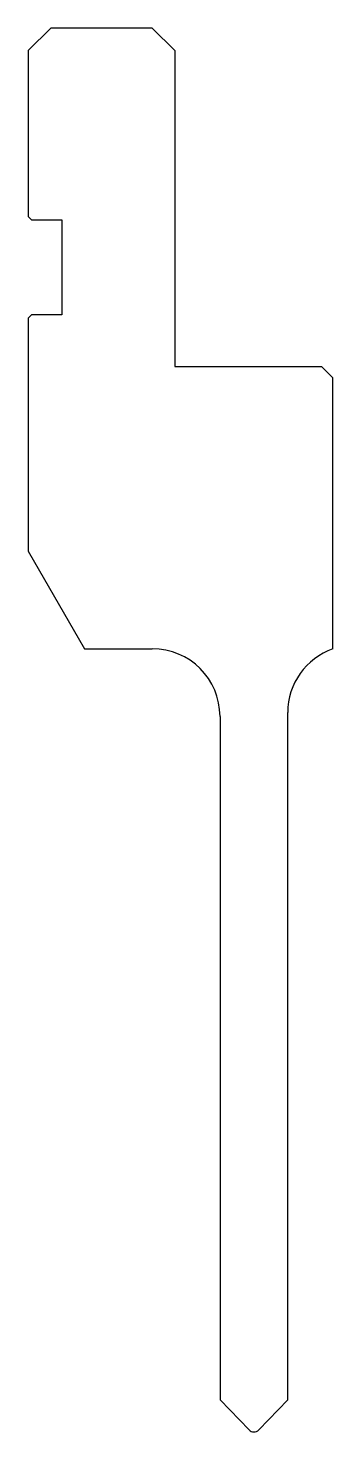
# Model space of a CAD drawing. Header units: metres. Extents: x 47 to 74, y -77 to 48.
import ezdxf

# ---------------------------------------------------------------- set-up
doc = ezdxf.new("R2010")
doc.units = ezdxf.units.M

msp = doc.modelspace()

# ---------------------------------------------------------------- linework, layer by layer
for p, q in [((49.346607, 47.828603), (47.346607, 45.828603)), ((58.346607, 47.828603), (49.346607, 47.828603)), ((60.346607, 45.828603), (58.346607, 47.828603)), ((47.346607, 45.828603), (47.346607, 31.128603)), ((60.346607, 45.828603), (60.346607, 17.828603)), ((47.346607, 31.128603), (47.646607, 30.828603)), ((47.646607, 30.828603), (50.346607, 30.828603)), ((50.346607, 30.828603), (50.346607, 22.428603)), ((47.646607, 22.428603), (47.346607, 22.128603)), ((50.346607, 22.428603), (47.646607, 22.428603)), ((47.346607, 22.128603), (47.346607, 1.488603)), ((60.346607, 17.828603), (73.346607, 17.828603)), ((74.346607, 16.828603), (73.346607, 17.828603)), ((74.346607, -7.171397), (74.346607, 16.828603)), ((47.346607, 1.488603), (52.346461, -7.171397)), ((52.346461, -7.171397), (58.346078, -7.171397)), ((64.346078, -13.171397), (64.346078, -73.72854)), ((70.346078, -73.72854), (70.346078, -12.828438)), ((64.346078, -73.72854), (66.914474, -76.388192)), ((67.777682, -76.388192), (70.346078, -73.72854))]:
    msp.add_line(p, q)
for centre, radius, start, end in [((58.346078, -13.171397), 6, 0, 90), ((76.346078, -12.828438), 6, 109.465864, 180), ((67.346078, -75.971397), 0.6, 224, 316)]:
    msp.add_arc(centre, radius, start, end)

doc.saveas('drawing.dxf')
